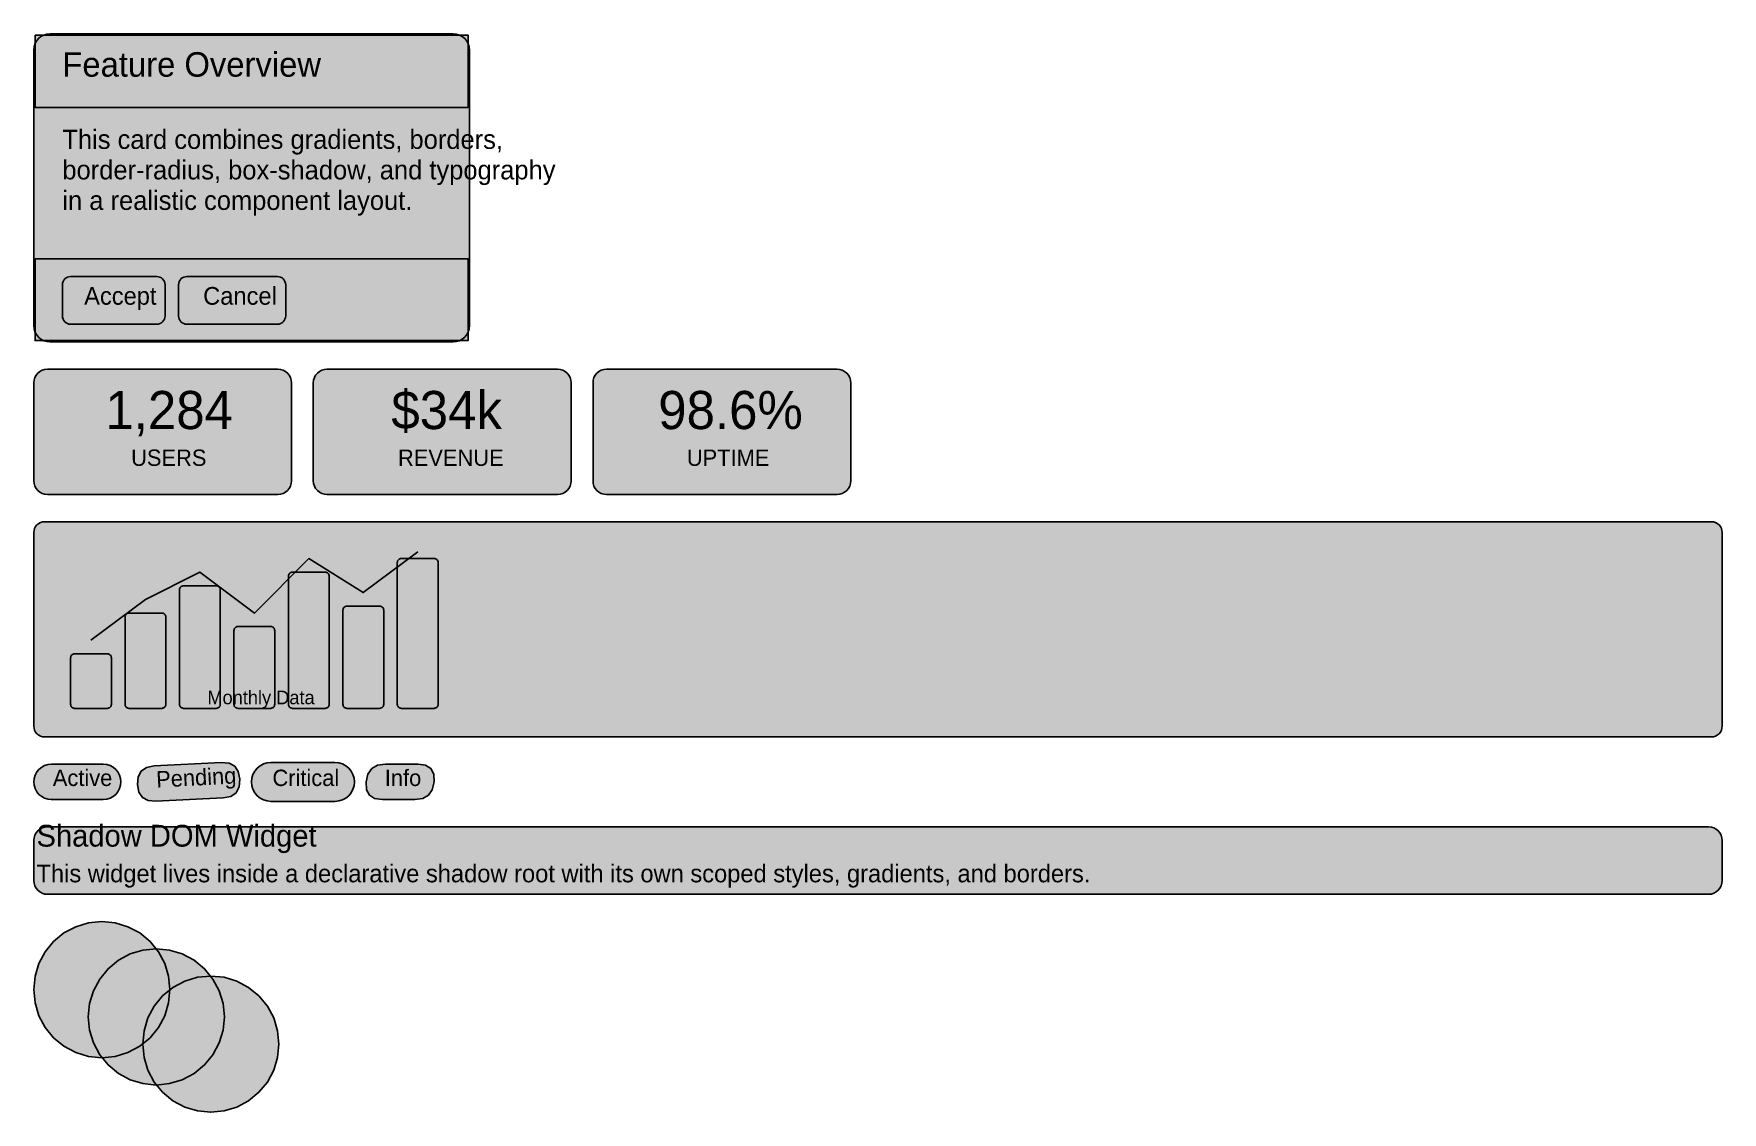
# Model space of a CAD drawing. Extents: x 0 to 1240, y 20 to 812.
import ezdxf

# ---------------------------------------------------------------- set-up
doc = ezdxf.new("R2010")
doc.units = 0

msp = doc.modelspace()

# ---------------------------------------------------------------- hatches: boundary and pattern name
at = {"true_color": 0xffffff}
for points in [[(12, 812), (308, 812), (308, 812), (310.3, 811.8), (312.6, 811.1), (314.7, 810), (316.5, 808.5), (318, 806.7), (319.1, 804.6), (319.8, 802.3), (320, 800), (320, 597.8), (320, 597.8), (319.8, 595.5), (319.1, 593.2), (318, 591.2), (316.5, 589.3), (314.7, 587.9), (312.6, 586.7), (310.3, 586.1), (308, 585.8), (12, 585.8), (12, 585.8), (9.7, 586.1), (7.4, 586.7), (5.3, 587.9), (3.5, 589.3), (2, 591.2), (0.9, 593.2), (0.2, 595.5), (0, 597.8), (0, 800), (0, 800), (0.2, 802.3), (0.9, 804.6), (2, 806.7), (3.5, 808.5), (5.3, 810), (7.4, 811.1), (9.7, 811.8), (12, 812)], [(10, 565.8), (179.3, 565.8), (179.3, 565.8), (181.3, 565.6), (183.2, 565.1), (184.9, 564.1), (186.4, 562.9), (187.6, 561.4), (188.6, 559.7), (189.1, 557.8), (189.3, 555.8), (189.3, 483.8), (189.3, 483.8), (189.1, 481.9), (188.6, 480), (187.6, 478.3), (186.4, 476.8), (184.9, 475.5), (183.2, 474.6), (181.3, 474), (179.3, 473.8), (10, 473.8), (10, 473.8), (8, 474), (6.2, 474.6), (4.4, 475.5), (2.9, 476.8), (1.7, 478.3), (0.8, 480), (0.2, 481.9), (0, 483.8), (0, 555.8), (0, 555.8), (0.2, 557.8), (0.8, 559.7), (1.7, 561.4), (2.9, 562.9), (4.4, 564.1), (6.2, 565.1), (8, 565.6), (10, 565.8)], [(215.3, 565.8), (384.7, 565.8), (384.7, 565.8), (386.6, 565.6), (388.5, 565.1), (390.2, 564.1), (391.7, 562.9), (393, 561.4), (393.9, 559.7), (394.5, 557.8), (394.7, 555.8), (394.7, 483.8), (394.7, 483.8), (394.5, 481.9), (393.9, 480), (393, 478.3), (391.7, 476.8), (390.2, 475.5), (388.5, 474.6), (386.6, 474), (384.7, 473.8), (215.3, 473.8), (215.3, 473.8), (213.4, 474), (211.5, 474.6), (209.8, 475.5), (208.3, 476.8), (207, 478.3), (206.1, 480), (205.5, 481.9), (205.3, 483.8), (205.3, 555.8), (205.3, 555.8), (205.5, 557.8), (206.1, 559.7), (207, 561.4), (208.3, 562.9), (209.8, 564.1), (211.5, 565.1), (213.4, 565.6), (215.3, 565.8)], [(420.7, 565.8), (590, 565.8), (590, 565.8), (591.9, 565.6), (593.8, 565.1), (595.5, 564.1), (597.1, 562.9), (598.3, 561.4), (599.2, 559.7), (599.8, 557.8), (600, 555.8), (600, 483.8), (600, 483.8), (599.8, 481.9), (599.2, 480), (598.3, 478.3), (597.1, 476.8), (595.5, 475.5), (593.8, 474.6), (591.9, 474), (590, 473.8), (420.7, 473.8), (420.7, 473.8), (418.7, 474), (416.8, 474.6), (415.1, 475.5), (413.6, 476.8), (412.3, 478.3), (411.4, 480), (410.8, 481.9), (410.7, 483.8), (410.7, 555.8), (410.7, 555.8), (410.8, 557.8), (411.4, 559.7), (412.3, 561.4), (413.6, 562.9), (415.1, 564.1), (416.8, 565.1), (418.7, 565.6), (420.7, 565.8)], [(8, 453.8), (1232, 453.8), (1232, 453.8), (1233.6, 453.7), (1235.1, 453.2), (1236.4, 452.5), (1237.7, 451.5), (1238.7, 450.3), (1239.4, 448.9), (1239.8, 447.4), (1240, 445.8), (1240, 303.8), (1240, 303.8), (1239.8, 302.3), (1239.4, 300.8), (1238.7, 299.4), (1237.7, 298.2), (1236.4, 297.2), (1235.1, 296.4), (1233.6, 296), (1232, 295.8), (8, 295.8), (8, 295.8), (6.4, 296), (4.9, 296.4), (3.6, 297.2), (2.3, 298.2), (1.3, 299.4), (0.6, 300.8), (0.2, 302.3), (0, 303.8), (0, 445.8), (0, 445.8), (0.2, 447.4), (0.6, 448.9), (1.3, 450.3), (2.3, 451.5), (3.6, 452.5), (4.9, 453.2), (6.4, 453.7), (8, 453.8)]]:
    msp.add_hatch(color=256, dxfattribs=at).paths.add_polyline_path(points, flags=0)
at = {"true_color": 0x1a237e}
msp.add_hatch(color=256, dxfattribs=at).paths.add_polyline_path([(1, 811), (319, 811), (319, 758), (1, 758)], flags=0)
at = {"true_color": 0xf5f5f5}
msp.add_hatch(color=256, dxfattribs=at).paths.add_polyline_path([(1, 646.8), (319, 646.8), (319, 586.8), (1, 586.8)], flags=0)
at = {"true_color": 0x1e88e5}
for points in [[(27, 633.8), (90.4, 633.8), (90.4, 633.8), (91.5, 633.7), (92.7, 633.4), (93.7, 632.8), (94.6, 632.1), (95.3, 631.2), (95.9, 630.1), (96.2, 629), (96.4, 627.8), (96.4, 604.8), (96.4, 604.8), (96.2, 603.7), (95.9, 602.5), (95.3, 601.5), (94.6, 600.6), (93.7, 599.8), (92.7, 599.3), (91.5, 598.9), (90.4, 598.8), (27, 598.8), (27, 598.8), (25.8, 598.9), (24.7, 599.3), (23.7, 599.8), (22.8, 600.6), (22, 601.5), (21.5, 602.5), (21.1, 603.7), (21, 604.8), (21, 627.8), (21, 627.8), (21.1, 629), (21.5, 630.1), (22, 631.2), (22.8, 632.1), (23.7, 632.8), (24.7, 633.4), (25.8, 633.7), (27, 633.8)], [(244.1, 262.8), (245.4, 268.5), (248.2, 272.6), (252.5, 275), (258.2, 275.8), (282.2, 275.8), (287.8, 275), (291.7, 272.6), (293.7, 268.5), (294.1, 262.8), (294.1, 262.8), (292.7, 257.1), (289.9, 253.1), (285.7, 250.6), (279.9, 249.8), (256, 249.8), (250.3, 250.6), (246.5, 253.1), (244.4, 257.1), (244.1, 262.8)]]:
    msp.add_hatch(color=256, dxfattribs=at).paths.add_polyline_path(points, flags=0)
at = {"true_color": 0x42a5f5}
for points in [[(270, 426.8), (294, 426.8), (294, 426.8), (294.6, 426.8), (295.1, 426.6), (295.7, 426.3), (296.1, 425.9), (296.5, 425.5), (296.8, 425), (296.9, 424.4), (297, 423.8), (297, 319.8), (297, 319.8), (296.9, 319.2), (296.8, 318.7), (296.5, 318.2), (296.1, 317.7), (295.7, 317.3), (295.1, 317.1), (294.6, 316.9), (294, 316.8), (270, 316.8), (270, 316.8), (269.4, 316.9), (268.9, 317.1), (268.3, 317.3), (267.9, 317.7), (267.5, 318.2), (267.2, 318.7), (267.1, 319.2), (267, 319.8), (267, 423.8), (267, 423.8), (267.1, 424.4), (267.2, 425), (267.5, 425.5), (267.9, 425.9), (268.3, 426.3), (268.9, 426.6), (269.4, 426.8), (270, 426.8)], [(190, 416.8), (214, 416.8), (214, 416.8), (214.6, 416.8), (215.1, 416.6), (215.7, 416.3), (216.1, 415.9), (216.5, 415.5), (216.8, 415), (216.9, 414.4), (217, 413.8), (217, 319.8), (217, 319.8), (216.9, 319.2), (216.8, 318.7), (216.5, 318.2), (216.1, 317.7), (215.7, 317.3), (215.1, 317.1), (214.6, 316.9), (214, 316.8), (190, 316.8), (190, 316.8), (189.4, 316.9), (188.9, 317.1), (188.3, 317.3), (187.9, 317.7), (187.5, 318.2), (187.2, 318.7), (187.1, 319.2), (187, 319.8), (187, 413.8), (187, 413.8), (187.1, 414.4), (187.2, 415), (187.5, 415.5), (187.9, 415.9), (188.3, 416.3), (188.9, 416.6), (189.4, 416.8), (190, 416.8)], [(110, 406.8), (134, 406.8), (134, 406.8), (134.6, 406.8), (135.1, 406.6), (135.7, 406.3), (136.1, 405.9), (136.5, 405.5), (136.8, 405), (136.9, 404.4), (137, 403.8), (137, 319.8), (137, 319.8), (136.9, 319.2), (136.8, 318.7), (136.5, 318.2), (136.1, 317.7), (135.7, 317.3), (135.1, 317.1), (134.6, 316.9), (134, 316.8), (110, 316.8), (110, 316.8), (109.4, 316.9), (108.9, 317.1), (108.3, 317.3), (107.9, 317.7), (107.5, 318.2), (107.2, 318.7), (107.1, 319.2), (107, 319.8), (107, 403.8), (107, 403.8), (107.1, 404.4), (107.2, 405), (107.5, 405.5), (107.9, 405.9), (108.3, 406.3), (108.9, 406.6), (109.4, 406.8), (110, 406.8)], [(70, 386.8), (94, 386.8), (94, 386.8), (94.6, 386.8), (95.1, 386.6), (95.7, 386.3), (96.1, 385.9), (96.5, 385.5), (96.8, 385), (96.9, 384.4), (97, 383.8), (97, 319.8), (97, 319.8), (96.9, 319.2), (96.8, 318.7), (96.5, 318.2), (96.1, 317.7), (95.7, 317.3), (95.1, 317.1), (94.6, 316.9), (94, 316.8), (70, 316.8), (70, 316.8), (69.4, 316.9), (68.9, 317.1), (68.3, 317.3), (67.9, 317.7), (67.5, 318.2), (67.2, 318.7), (67.1, 319.2), (67, 319.8), (67, 383.8), (67, 383.8), (67.1, 384.4), (67.2, 385), (67.5, 385.5), (67.9, 385.9), (68.3, 386.3), (68.9, 386.6), (69.4, 386.8), (70, 386.8)], [(230, 391.8), (254, 391.8), (254, 391.8), (254.6, 391.8), (255.1, 391.6), (255.7, 391.3), (256.1, 390.9), (256.5, 390.5), (256.8, 390), (256.9, 389.4), (257, 388.8), (257, 319.8), (257, 319.8), (256.9, 319.2), (256.8, 318.7), (256.5, 318.2), (256.1, 317.7), (255.7, 317.3), (255.1, 317.1), (254.6, 316.9), (254, 316.8), (230, 316.8), (230, 316.8), (229.4, 316.9), (228.9, 317.1), (228.3, 317.3), (227.9, 317.7), (227.5, 318.2), (227.2, 318.7), (227.1, 319.2), (227, 319.8), (227, 388.8), (227, 388.8), (227.1, 389.4), (227.2, 390), (227.5, 390.5), (227.9, 390.9), (228.3, 391.3), (228.9, 391.6), (229.4, 391.8), (230, 391.8)], [(150, 376.8), (174, 376.8), (174, 376.8), (174.6, 376.8), (175.1, 376.6), (175.7, 376.3), (176.1, 375.9), (176.5, 375.5), (176.8, 375), (176.9, 374.4), (177, 373.8), (177, 319.8), (177, 319.8), (176.9, 319.2), (176.8, 318.7), (176.5, 318.2), (176.1, 317.7), (175.7, 317.3), (175.1, 317.1), (174.6, 316.9), (174, 316.8), (150, 316.8), (150, 316.8), (149.4, 316.9), (148.9, 317.1), (148.3, 317.3), (147.9, 317.7), (147.5, 318.2), (147.2, 318.7), (147.1, 319.2), (147, 319.8), (147, 373.8), (147, 373.8), (147.1, 374.4), (147.2, 375), (147.5, 375.5), (147.9, 375.9), (148.3, 376.3), (148.9, 376.6), (149.4, 376.8), (150, 376.8)], [(30, 356.8), (54, 356.8), (54, 356.8), (54.6, 356.8), (55.1, 356.6), (55.7, 356.3), (56.1, 355.9), (56.5, 355.5), (56.8, 355), (56.9, 354.4), (57, 353.8), (57, 319.8), (57, 319.8), (56.9, 319.2), (56.8, 318.7), (56.5, 318.2), (56.1, 317.7), (55.7, 317.3), (55.1, 317.1), (54.6, 316.9), (54, 316.8), (30, 316.8), (30, 316.8), (29.4, 316.9), (28.9, 317.1), (28.3, 317.3), (27.9, 317.7), (27.5, 318.2), (27.2, 318.7), (27.1, 319.2), (27, 319.8), (27, 353.8), (27, 353.8), (27.1, 354.4), (27.2, 355), (27.5, 355.5), (27.9, 355.9), (28.3, 356.3), (28.9, 356.6), (29.4, 356.8), (30, 356.8)]]:
    msp.add_hatch(color=256, dxfattribs=at).paths.add_polyline_path(points, flags=0)
at = {"true_color": 0x43a047}
msp.add_hatch(color=256, dxfattribs=at).paths.add_polyline_path([(13, 275.8), (51, 275.8), (51, 275.8), (53.6, 275.6), (56, 274.8), (58.3, 273.6), (60.2, 272), (61.8, 270.1), (63, 267.8), (63.8, 265.4), (64, 262.8), (64, 262.8), (64, 262.8), (63.8, 260.3), (63, 257.9), (61.8, 255.6), (60.2, 253.6), (58.3, 252), (56, 250.8), (53.6, 250.1), (51, 249.8), (13, 249.8), (13, 249.8), (10.5, 250.1), (8, 250.8), (5.8, 252), (3.8, 253.6), (2.2, 255.6), (1, 257.9), (0.2, 260.3), (0, 262.8), (0, 262.8), (0, 262.8), (0.2, 265.4), (1, 267.8), (2.2, 270.1), (3.8, 272), (5.8, 273.6), (8, 274.8), (10.5, 275.6), (13, 275.8)], flags=0)
at = {"true_color": 0xfb8c00}
msp.add_hatch(color=256, dxfattribs=at).paths.add_polyline_path([(76.1, 260.9), (76.6, 266.6), (78.8, 270.8), (82.7, 273.4), (88.4, 274.5), (137.7, 277.1), (143.4, 276.6), (147.6, 274.4), (150.2, 270.4), (151.3, 264.8), (151.3, 264.8), (150.8, 259.1), (148.6, 254.9), (144.7, 252.2), (139, 251.1), (89.7, 248.6), (84, 249.1), (79.8, 251.3), (77.2, 255.2), (76.1, 260.9)], flags=0)
at = {"true_color": 0xe53935}
msp.add_hatch(color=256, dxfattribs=at).paths.add_polyline_path([(174.2, 277.1), (221.2, 277.1), (221.2, 277.1), (224, 276.9), (226.7, 276), (229.1, 274.7), (231.3, 272.9), (233.1, 270.8), (234.4, 268.3), (235.2, 265.6), (235.5, 262.8), (235.5, 262.8), (235.5, 262.8), (235.2, 260), (234.4, 257.4), (233.1, 254.9), (231.3, 252.7), (229.1, 250.9), (226.7, 249.6), (224, 248.8), (221.2, 248.5), (174.2, 248.5), (174.2, 248.5), (171.5, 248.8), (168.8, 249.6), (166.3, 250.9), (164.1, 252.7), (162.4, 254.9), (161, 257.4), (160.2, 260), (159.9, 262.8), (159.9, 262.8), (159.9, 262.8), (160.2, 265.6), (161, 268.3), (162.4, 270.8), (164.1, 272.9), (166.3, 274.7), (168.8, 276), (171.5, 276.9), (174.2, 277.1)], flags=0)
at = {"true_color": 0xede7f6}
msp.add_hatch(color=256, dxfattribs=at).paths.add_polyline_path([(10, 229.8), (1230, 229.8), (1230, 229.8), (1232, 229.6), (1233.8, 229.1), (1235.6, 228.1), (1237.1, 226.9), (1238.3, 225.4), (1239.2, 223.7), (1239.8, 221.8), (1240, 219.8), (1240, 190.3), (1240, 190.3), (1239.8, 188.4), (1239.2, 186.5), (1238.3, 184.8), (1237.1, 183.3), (1235.6, 182), (1233.8, 181.1), (1232, 180.5), (1230, 180.3), (10, 180.3), (10, 180.3), (8, 180.5), (6.2, 181.1), (4.4, 182), (2.9, 183.3), (1.7, 184.8), (0.8, 186.5), (0.2, 188.4), (0, 190.3), (0, 219.8), (0, 219.8), (0.2, 221.8), (0.8, 223.7), (1.7, 225.4), (2.9, 226.9), (4.4, 228.1), (6.2, 229.1), (8, 229.6), (10, 229.8)], flags=0)
at = {"true_color": 0xf44336}
msp.add_hatch(color=256, dxfattribs=at).paths.add_polyline_path([(50, 160.3), (50, 160.3), (50, 160.3), (59.8, 159.4), (69.1, 156.5), (77.8, 151.9), (85.4, 145.7), (91.6, 138.1), (96.2, 129.5), (99, 120.1), (100, 110.3), (100, 110.3), (100, 110.3), (99, 100.6), (96.2, 91.2), (91.6, 82.5), (85.4, 75), (77.8, 68.8), (69.1, 64.1), (59.8, 61.3), (50, 60.3), (50, 60.3), (50, 60.3), (40.2, 61.3), (30.9, 64.1), (22.2, 68.8), (14.6, 75), (8.4, 82.5), (3.8, 91.2), (1, 100.6), (0, 110.3), (0, 110.3), (0, 110.3), (1, 120.1), (3.8, 129.5), (8.4, 138.1), (14.6, 145.7), (22.2, 151.9), (30.9, 156.5), (40.2, 159.4), (50, 160.3)], flags=0)
at = {"true_color": 0x4caf50}
msp.add_hatch(color=256, dxfattribs=at).paths.add_polyline_path([(90, 140.3), (90, 140.3), (90, 140.3), (99.8, 139.4), (109.1, 136.5), (117.8, 131.9), (125.4, 125.7), (131.6, 118.1), (136.2, 109.5), (139, 100.1), (140, 90.3), (140, 90.3), (140, 90.3), (139, 80.6), (136.2, 71.2), (131.6, 62.5), (125.4, 55), (117.8, 48.8), (109.1, 44.1), (99.8, 41.3), (90, 40.3), (90, 40.3), (90, 40.3), (80.2, 41.3), (70.9, 44.1), (62.2, 48.8), (54.6, 55), (48.4, 62.5), (43.8, 71.2), (41, 80.6), (40, 90.3), (40, 90.3), (40, 90.3), (41, 100.1), (43.8, 109.5), (48.4, 118.1), (54.6, 125.7), (62.2, 131.9), (70.9, 136.5), (80.2, 139.4), (90, 140.3)], flags=0)
at = {"true_color": 0x2196f3}
msp.add_hatch(color=256, dxfattribs=at).paths.add_polyline_path([(130, 120.3), (130, 120.3), (130, 120.3), (139.8, 119.4), (149.1, 116.5), (157.8, 111.9), (165.4, 105.7), (171.6, 98.1), (176.2, 89.5), (179, 80.1), (180, 70.3), (180, 70.3), (180, 70.3), (179, 60.6), (176.2, 51.2), (171.6, 42.5), (165.4, 35), (157.8, 28.8), (149.1, 24.1), (139.8, 21.3), (130, 20.3), (130, 20.3), (130, 20.3), (120.2, 21.3), (110.9, 24.1), (102.2, 28.8), (94.6, 35), (88.4, 42.5), (83.8, 51.2), (81, 60.6), (80, 70.3), (80, 70.3), (80, 70.3), (81, 80.1), (83.8, 89.5), (88.4, 98.1), (94.6, 105.7), (102.2, 111.9), (110.9, 116.5), (120.2, 119.4), (130, 120.3)], flags=0)

# ---------------------------------------------------------------- linework, layer by layer
at = {"true_color": 0xe0e0e0}
for points in [[(12, 812), (308, 812), (308, 812), (310.3, 811.8), (312.6, 811.1), (314.7, 810), (316.5, 808.5), (318, 806.7), (319.1, 804.6), (319.8, 802.3), (320, 800), (320, 597.8), (320, 597.8), (319.8, 595.5), (319.1, 593.2), (318, 591.2), (316.5, 589.3), (314.7, 587.9), (312.6, 586.7), (310.3, 586.1), (308, 585.8), (12, 585.8), (12, 585.8), (9.7, 586.1), (7.4, 586.7), (5.3, 587.9), (3.5, 589.3), (2, 591.2), (0.9, 593.2), (0.2, 595.5), (0, 597.8), (0, 800), (0, 800), (0.2, 802.3), (0.9, 804.6), (2, 806.7), (3.5, 808.5), (5.3, 810), (7.4, 811.1), (9.7, 811.8), (12, 812)], [(10, 565.8), (179.3, 565.8), (179.3, 565.8), (181.3, 565.6), (183.2, 565.1), (184.9, 564.1), (186.4, 562.9), (187.6, 561.4), (188.6, 559.7), (189.1, 557.8), (189.3, 555.8), (189.3, 483.8), (189.3, 483.8), (189.1, 481.9), (188.6, 480), (187.6, 478.3), (186.4, 476.8), (184.9, 475.5), (183.2, 474.6), (181.3, 474), (179.3, 473.8), (10, 473.8), (10, 473.8), (8, 474), (6.2, 474.6), (4.4, 475.5), (2.9, 476.8), (1.7, 478.3), (0.8, 480), (0.2, 481.9), (0, 483.8), (0, 555.8), (0, 555.8), (0.2, 557.8), (0.8, 559.7), (1.7, 561.4), (2.9, 562.9), (4.4, 564.1), (6.2, 565.1), (8, 565.6), (10, 565.8)], [(215.3, 565.8), (384.7, 565.8), (384.7, 565.8), (386.6, 565.6), (388.5, 565.1), (390.2, 564.1), (391.7, 562.9), (393, 561.4), (393.9, 559.7), (394.5, 557.8), (394.7, 555.8), (394.7, 483.8), (394.7, 483.8), (394.5, 481.9), (393.9, 480), (393, 478.3), (391.7, 476.8), (390.2, 475.5), (388.5, 474.6), (386.6, 474), (384.7, 473.8), (215.3, 473.8), (215.3, 473.8), (213.4, 474), (211.5, 474.6), (209.8, 475.5), (208.3, 476.8), (207, 478.3), (206.1, 480), (205.5, 481.9), (205.3, 483.8), (205.3, 555.8), (205.3, 555.8), (205.5, 557.8), (206.1, 559.7), (207, 561.4), (208.3, 562.9), (209.8, 564.1), (211.5, 565.1), (213.4, 565.6), (215.3, 565.8)], [(420.7, 565.8), (590, 565.8), (590, 565.8), (591.9, 565.6), (593.8, 565.1), (595.5, 564.1), (597.1, 562.9), (598.3, 561.4), (599.2, 559.7), (599.8, 557.8), (600, 555.8), (600, 483.8), (600, 483.8), (599.8, 481.9), (599.2, 480), (598.3, 478.3), (597.1, 476.8), (595.5, 475.5), (593.8, 474.6), (591.9, 474), (590, 473.8), (420.7, 473.8), (420.7, 473.8), (418.7, 474), (416.8, 474.6), (415.1, 475.5), (413.6, 476.8), (412.3, 478.3), (411.4, 480), (410.8, 481.9), (410.7, 483.8), (410.7, 555.8), (410.7, 555.8), (410.8, 557.8), (411.4, 559.7), (412.3, 561.4), (413.6, 562.9), (415.1, 564.1), (416.8, 565.1), (418.7, 565.6), (420.7, 565.8)], [(8, 453.8), (1232, 453.8), (1232, 453.8), (1233.6, 453.7), (1235.1, 453.2), (1236.4, 452.5), (1237.7, 451.5), (1238.7, 450.3), (1239.4, 448.9), (1239.8, 447.4), (1240, 445.8), (1240, 303.8), (1240, 303.8), (1239.8, 302.3), (1239.4, 300.8), (1238.7, 299.4), (1237.7, 298.2), (1236.4, 297.2), (1235.1, 296.4), (1233.6, 296), (1232, 295.8), (8, 295.8), (8, 295.8), (6.4, 296), (4.9, 296.4), (3.6, 297.2), (2.3, 298.2), (1.3, 299.4), (0.6, 300.8), (0.2, 302.3), (0, 303.8), (0, 445.8), (0, 445.8), (0.2, 447.4), (0.6, 448.9), (1.3, 450.3), (2.3, 451.5), (3.6, 452.5), (4.9, 453.2), (6.4, 453.7), (8, 453.8)]]:
    msp.add_lwpolyline(points, close=True, dxfattribs=at)
at = {"true_color": 0x1a237e}
msp.add_lwpolyline([(1, 811), (319, 811), (319, 758), (1, 758)], close=True, dxfattribs=at)
at = {"true_color": 0xf5f5f5}
msp.add_lwpolyline([(1, 646.8), (319, 646.8), (319, 586.8), (1, 586.8)], close=True, dxfattribs=at)
at = {"true_color": 0x1e88e5}
for points in [[(27, 633.8), (90.4, 633.8), (90.4, 633.8), (91.5, 633.7), (92.7, 633.4), (93.7, 632.8), (94.6, 632.1), (95.3, 631.2), (95.9, 630.1), (96.2, 629), (96.4, 627.8), (96.4, 604.8), (96.4, 604.8), (96.2, 603.7), (95.9, 602.5), (95.3, 601.5), (94.6, 600.6), (93.7, 599.8), (92.7, 599.3), (91.5, 598.9), (90.4, 598.8), (27, 598.8), (27, 598.8), (25.8, 598.9), (24.7, 599.3), (23.7, 599.8), (22.8, 600.6), (22, 601.5), (21.5, 602.5), (21.1, 603.7), (21, 604.8), (21, 627.8), (21, 627.8), (21.1, 629), (21.5, 630.1), (22, 631.2), (22.8, 632.1), (23.7, 632.8), (24.7, 633.4), (25.8, 633.7), (27, 633.8)], [(112.4, 633.8), (179, 633.8), (179, 633.8), (180.2, 633.7), (181.3, 633.4), (182.3, 632.8), (183.2, 632.1), (184, 631.2), (184.5, 630.1), (184.9, 629), (185, 627.8), (185, 604.8), (185, 604.8), (184.9, 603.7), (184.5, 602.5), (184, 601.5), (183.2, 600.6), (182.3, 599.8), (181.3, 599.3), (180.2, 598.9), (179, 598.8), (112.4, 598.8), (112.4, 598.8), (111.2, 598.9), (110.1, 599.3), (109, 599.8), (108.1, 600.6), (107.4, 601.5), (106.8, 602.5), (106.5, 603.7), (106.4, 604.8), (106.4, 627.8), (106.4, 627.8), (106.5, 629), (106.8, 630.1), (107.4, 631.2), (108.1, 632.1), (109, 632.8), (110.1, 633.4), (111.2, 633.7), (112.4, 633.8)], [(244.1, 262.8), (245.4, 268.5), (248.2, 272.6), (252.5, 275), (258.2, 275.8), (282.2, 275.8), (287.8, 275), (291.7, 272.6), (293.7, 268.5), (294.1, 262.8), (294.1, 262.8), (292.7, 257.1), (289.9, 253.1), (285.7, 250.6), (279.9, 249.8), (256, 249.8), (250.3, 250.6), (246.5, 253.1), (244.4, 257.1), (244.1, 262.8)]]:
    msp.add_lwpolyline(points, close=True, dxfattribs=at)
at = {"true_color": 0xe53935}
msp.add_lwpolyline([(42, 366.8), (82, 396.8), (122, 416.8), (162, 386.8), (202, 426.8), (242, 401.8), (282, 431.8)], dxfattribs=at)
at = {"true_color": 0x42a5f5}
for points in [[(270, 426.8), (294, 426.8), (294, 426.8), (294.6, 426.8), (295.1, 426.6), (295.7, 426.3), (296.1, 425.9), (296.5, 425.5), (296.8, 425), (296.9, 424.4), (297, 423.8), (297, 319.8), (297, 319.8), (296.9, 319.2), (296.8, 318.7), (296.5, 318.2), (296.1, 317.7), (295.7, 317.3), (295.1, 317.1), (294.6, 316.9), (294, 316.8), (270, 316.8), (270, 316.8), (269.4, 316.9), (268.9, 317.1), (268.3, 317.3), (267.9, 317.7), (267.5, 318.2), (267.2, 318.7), (267.1, 319.2), (267, 319.8), (267, 423.8), (267, 423.8), (267.1, 424.4), (267.2, 425), (267.5, 425.5), (267.9, 425.9), (268.3, 426.3), (268.9, 426.6), (269.4, 426.8), (270, 426.8)], [(190, 416.8), (214, 416.8), (214, 416.8), (214.6, 416.8), (215.1, 416.6), (215.7, 416.3), (216.1, 415.9), (216.5, 415.5), (216.8, 415), (216.9, 414.4), (217, 413.8), (217, 319.8), (217, 319.8), (216.9, 319.2), (216.8, 318.7), (216.5, 318.2), (216.1, 317.7), (215.7, 317.3), (215.1, 317.1), (214.6, 316.9), (214, 316.8), (190, 316.8), (190, 316.8), (189.4, 316.9), (188.9, 317.1), (188.3, 317.3), (187.9, 317.7), (187.5, 318.2), (187.2, 318.7), (187.1, 319.2), (187, 319.8), (187, 413.8), (187, 413.8), (187.1, 414.4), (187.2, 415), (187.5, 415.5), (187.9, 415.9), (188.3, 416.3), (188.9, 416.6), (189.4, 416.8), (190, 416.8)], [(110, 406.8), (134, 406.8), (134, 406.8), (134.6, 406.8), (135.1, 406.6), (135.7, 406.3), (136.1, 405.9), (136.5, 405.5), (136.8, 405), (136.9, 404.4), (137, 403.8), (137, 319.8), (137, 319.8), (136.9, 319.2), (136.8, 318.7), (136.5, 318.2), (136.1, 317.7), (135.7, 317.3), (135.1, 317.1), (134.6, 316.9), (134, 316.8), (110, 316.8), (110, 316.8), (109.4, 316.9), (108.9, 317.1), (108.3, 317.3), (107.9, 317.7), (107.5, 318.2), (107.2, 318.7), (107.1, 319.2), (107, 319.8), (107, 403.8), (107, 403.8), (107.1, 404.4), (107.2, 405), (107.5, 405.5), (107.9, 405.9), (108.3, 406.3), (108.9, 406.6), (109.4, 406.8), (110, 406.8)], [(70, 386.8), (94, 386.8), (94, 386.8), (94.6, 386.8), (95.1, 386.6), (95.7, 386.3), (96.1, 385.9), (96.5, 385.5), (96.8, 385), (96.9, 384.4), (97, 383.8), (97, 319.8), (97, 319.8), (96.9, 319.2), (96.8, 318.7), (96.5, 318.2), (96.1, 317.7), (95.7, 317.3), (95.1, 317.1), (94.6, 316.9), (94, 316.8), (70, 316.8), (70, 316.8), (69.4, 316.9), (68.9, 317.1), (68.3, 317.3), (67.9, 317.7), (67.5, 318.2), (67.2, 318.7), (67.1, 319.2), (67, 319.8), (67, 383.8), (67, 383.8), (67.1, 384.4), (67.2, 385), (67.5, 385.5), (67.9, 385.9), (68.3, 386.3), (68.9, 386.6), (69.4, 386.8), (70, 386.8)], [(230, 391.8), (254, 391.8), (254, 391.8), (254.6, 391.8), (255.1, 391.6), (255.7, 391.3), (256.1, 390.9), (256.5, 390.5), (256.8, 390), (256.9, 389.4), (257, 388.8), (257, 319.8), (257, 319.8), (256.9, 319.2), (256.8, 318.7), (256.5, 318.2), (256.1, 317.7), (255.7, 317.3), (255.1, 317.1), (254.6, 316.9), (254, 316.8), (230, 316.8), (230, 316.8), (229.4, 316.9), (228.9, 317.1), (228.3, 317.3), (227.9, 317.7), (227.5, 318.2), (227.2, 318.7), (227.1, 319.2), (227, 319.8), (227, 388.8), (227, 388.8), (227.1, 389.4), (227.2, 390), (227.5, 390.5), (227.9, 390.9), (228.3, 391.3), (228.9, 391.6), (229.4, 391.8), (230, 391.8)], [(150, 376.8), (174, 376.8), (174, 376.8), (174.6, 376.8), (175.1, 376.6), (175.7, 376.3), (176.1, 375.9), (176.5, 375.5), (176.8, 375), (176.9, 374.4), (177, 373.8), (177, 319.8), (177, 319.8), (176.9, 319.2), (176.8, 318.7), (176.5, 318.2), (176.1, 317.7), (175.7, 317.3), (175.1, 317.1), (174.6, 316.9), (174, 316.8), (150, 316.8), (150, 316.8), (149.4, 316.9), (148.9, 317.1), (148.3, 317.3), (147.9, 317.7), (147.5, 318.2), (147.2, 318.7), (147.1, 319.2), (147, 319.8), (147, 373.8), (147, 373.8), (147.1, 374.4), (147.2, 375), (147.5, 375.5), (147.9, 375.9), (148.3, 376.3), (148.9, 376.6), (149.4, 376.8), (150, 376.8)], [(30, 356.8), (54, 356.8), (54, 356.8), (54.6, 356.8), (55.1, 356.6), (55.7, 356.3), (56.1, 355.9), (56.5, 355.5), (56.8, 355), (56.9, 354.4), (57, 353.8), (57, 319.8), (57, 319.8), (56.9, 319.2), (56.8, 318.7), (56.5, 318.2), (56.1, 317.7), (55.7, 317.3), (55.1, 317.1), (54.6, 316.9), (54, 316.8), (30, 316.8), (30, 316.8), (29.4, 316.9), (28.9, 317.1), (28.3, 317.3), (27.9, 317.7), (27.5, 318.2), (27.2, 318.7), (27.1, 319.2), (27, 319.8), (27, 353.8), (27, 353.8), (27.1, 354.4), (27.2, 355), (27.5, 355.5), (27.9, 355.9), (28.3, 356.3), (28.9, 356.6), (29.4, 356.8), (30, 356.8)]]:
    msp.add_lwpolyline(points, close=True, dxfattribs=at)
at = {"true_color": 0x43a047}
msp.add_lwpolyline([(13, 275.8), (51, 275.8), (51, 275.8), (53.6, 275.6), (56, 274.8), (58.3, 273.6), (60.2, 272), (61.8, 270.1), (63, 267.8), (63.8, 265.4), (64, 262.8), (64, 262.8), (64, 262.8), (63.8, 260.3), (63, 257.9), (61.8, 255.6), (60.2, 253.6), (58.3, 252), (56, 250.8), (53.6, 250.1), (51, 249.8), (13, 249.8), (13, 249.8), (10.5, 250.1), (8, 250.8), (5.8, 252), (3.8, 253.6), (2.2, 255.6), (1, 257.9), (0.2, 260.3), (0, 262.8), (0, 262.8), (0, 262.8), (0.2, 265.4), (1, 267.8), (2.2, 270.1), (3.8, 272), (5.8, 273.6), (8, 274.8), (10.5, 275.6), (13, 275.8)], close=True, dxfattribs=at)
at = {"true_color": 0xfb8c00}
msp.add_lwpolyline([(76.1, 260.9), (76.6, 266.6), (78.8, 270.8), (82.7, 273.4), (88.4, 274.5), (137.7, 277.1), (143.4, 276.6), (147.6, 274.4), (150.2, 270.4), (151.3, 264.8), (151.3, 264.8), (150.8, 259.1), (148.6, 254.9), (144.7, 252.2), (139, 251.1), (89.7, 248.6), (84, 249.1), (79.8, 251.3), (77.2, 255.2), (76.1, 260.9)], close=True, dxfattribs=at)
at = {"true_color": 0xe53935}
msp.add_lwpolyline([(174.2, 277.1), (221.2, 277.1), (221.2, 277.1), (224, 276.9), (226.7, 276), (229.1, 274.7), (231.3, 272.9), (233.1, 270.8), (234.4, 268.3), (235.2, 265.6), (235.5, 262.8), (235.5, 262.8), (235.5, 262.8), (235.2, 260), (234.4, 257.4), (233.1, 254.9), (231.3, 252.7), (229.1, 250.9), (226.7, 249.6), (224, 248.8), (221.2, 248.5), (174.2, 248.5), (174.2, 248.5), (171.5, 248.8), (168.8, 249.6), (166.3, 250.9), (164.1, 252.7), (162.4, 254.9), (161, 257.4), (160.2, 260), (159.9, 262.8), (159.9, 262.8), (159.9, 262.8), (160.2, 265.6), (161, 268.3), (162.4, 270.8), (164.1, 272.9), (166.3, 274.7), (168.8, 276), (171.5, 276.9), (174.2, 277.1)], close=True, dxfattribs=at)
at = {"true_color": 0x7e57c2}
msp.add_lwpolyline([(10, 229.8), (1230, 229.8), (1230, 229.8), (1232, 229.6), (1233.8, 229.1), (1235.6, 228.1), (1237.1, 226.9), (1238.3, 225.4), (1239.2, 223.7), (1239.8, 221.8), (1240, 219.8), (1240, 190.3), (1240, 190.3), (1239.8, 188.4), (1239.2, 186.5), (1238.3, 184.8), (1237.1, 183.3), (1235.6, 182), (1233.8, 181.1), (1232, 180.5), (1230, 180.3), (10, 180.3), (10, 180.3), (8, 180.5), (6.2, 181.1), (4.4, 182), (2.9, 183.3), (1.7, 184.8), (0.8, 186.5), (0.2, 188.4), (0, 190.3), (0, 219.8), (0, 219.8), (0.2, 221.8), (0.8, 223.7), (1.7, 225.4), (2.9, 226.9), (4.4, 228.1), (6.2, 229.1), (8, 229.6), (10, 229.8)], close=True, dxfattribs=at)
at = {"true_color": 0xf44336}
msp.add_lwpolyline([(50, 160.3), (50, 160.3), (50, 160.3), (59.8, 159.4), (69.1, 156.5), (77.8, 151.9), (85.4, 145.7), (91.6, 138.1), (96.2, 129.5), (99, 120.1), (100, 110.3), (100, 110.3), (100, 110.3), (99, 100.6), (96.2, 91.2), (91.6, 82.5), (85.4, 75), (77.8, 68.8), (69.1, 64.1), (59.8, 61.3), (50, 60.3), (50, 60.3), (50, 60.3), (40.2, 61.3), (30.9, 64.1), (22.2, 68.8), (14.6, 75), (8.4, 82.5), (3.8, 91.2), (1, 100.6), (0, 110.3), (0, 110.3), (0, 110.3), (1, 120.1), (3.8, 129.5), (8.4, 138.1), (14.6, 145.7), (22.2, 151.9), (30.9, 156.5), (40.2, 159.4), (50, 160.3)], close=True, dxfattribs=at)
at = {"true_color": 0x4caf50}
msp.add_lwpolyline([(90, 140.3), (90, 140.3), (90, 140.3), (99.8, 139.4), (109.1, 136.5), (117.8, 131.9), (125.4, 125.7), (131.6, 118.1), (136.2, 109.5), (139, 100.1), (140, 90.3), (140, 90.3), (140, 90.3), (139, 80.6), (136.2, 71.2), (131.6, 62.5), (125.4, 55), (117.8, 48.8), (109.1, 44.1), (99.8, 41.3), (90, 40.3), (90, 40.3), (90, 40.3), (80.2, 41.3), (70.9, 44.1), (62.2, 48.8), (54.6, 55), (48.4, 62.5), (43.8, 71.2), (41, 80.6), (40, 90.3), (40, 90.3), (40, 90.3), (41, 100.1), (43.8, 109.5), (48.4, 118.1), (54.6, 125.7), (62.2, 131.9), (70.9, 136.5), (80.2, 139.4), (90, 140.3)], close=True, dxfattribs=at)
at = {"true_color": 0x2196f3}
msp.add_lwpolyline([(130, 120.3), (130, 120.3), (130, 120.3), (139.8, 119.4), (149.1, 116.5), (157.8, 111.9), (165.4, 105.7), (171.6, 98.1), (176.2, 89.5), (179, 80.1), (180, 70.3), (180, 70.3), (180, 70.3), (179, 60.6), (176.2, 51.2), (171.6, 42.5), (165.4, 35), (157.8, 28.8), (149.1, 24.1), (139.8, 21.3), (130, 20.3), (130, 20.3), (130, 20.3), (120.2, 21.3), (110.9, 24.1), (102.2, 28.8), (94.6, 35), (88.4, 42.5), (83.8, 51.2), (81, 60.6), (80, 70.3), (80, 70.3), (80, 70.3), (81, 80.1), (83.8, 89.5), (88.4, 98.1), (94.6, 105.7), (102.2, 111.9), (110.9, 116.5), (120.2, 119.4), (130, 120.3)], close=True, dxfattribs=at)

# ---------------------------------------------------------------- texts
at = {"true_color": 0xffffff}
for s, height, p in [('Feature Overview', 18, (21, 780.5)), ('Accept', 13, (37, 613.1)), ('Active', 12, (14, 259.8)), ('Critical', 12, (175.3, 259.8)), ('Info', 12, (257.8, 259.8))]:
    msp.add_text(s, height=height, dxfattribs=at).set_placement(p)
at = {"true_color": 0x555555}
for s, p in [('This card combines gradients, borders,', (21, 727.5)), ('border-radius, box-shadow, and typography', (21, 705.1)), ('in a realistic component layout.', (21, 682.7))]:
    msp.add_text(s, height=14, dxfattribs=at).set_placement(p)
at = {"true_color": 0x1e88e5}
msp.add_text('Cancel', height=13, dxfattribs=at).set_placement((124.4, 613.1))
at = {"true_color": 0x1a237e}
for s, p in [('1,284', (52.6, 521.8)), ('$34k', (262.6, 521.8)), ('98.6%', (458.6, 521.8))]:
    msp.add_text(s, height=28, dxfattribs=at).set_placement(p)
at = {"true_color": 0x888888}
for s, height, p in [('USERS', 12, (71.5, 494.8)), ('REVENUE', 12, (267.5, 494.8)), ('UPTIME', 12, (479.6, 494.8)), ('Monthly Data', 10, (127.5, 319.8))]:
    msp.add_text(s, height=height, dxfattribs=at).set_placement(p)
at = {"true_color": 0xffffff}
msp.add_text('Pending', height=12, rotation=3, dxfattribs=at).set_placement((90.2, 258.6))
at = {"true_color": 0x4527a0}
msp.add_text('Shadow DOM Widget', height=16, dxfattribs=at).set_placement((2, 215.3))
at = {"true_color": 0x5e35b1}
msp.add_text('This widget lives inside a declarative shadow root with its own scoped styles, gradients, and borders.', height=13, dxfattribs=at).set_placement((2, 189.1))

doc.saveas('drawing.dxf')
